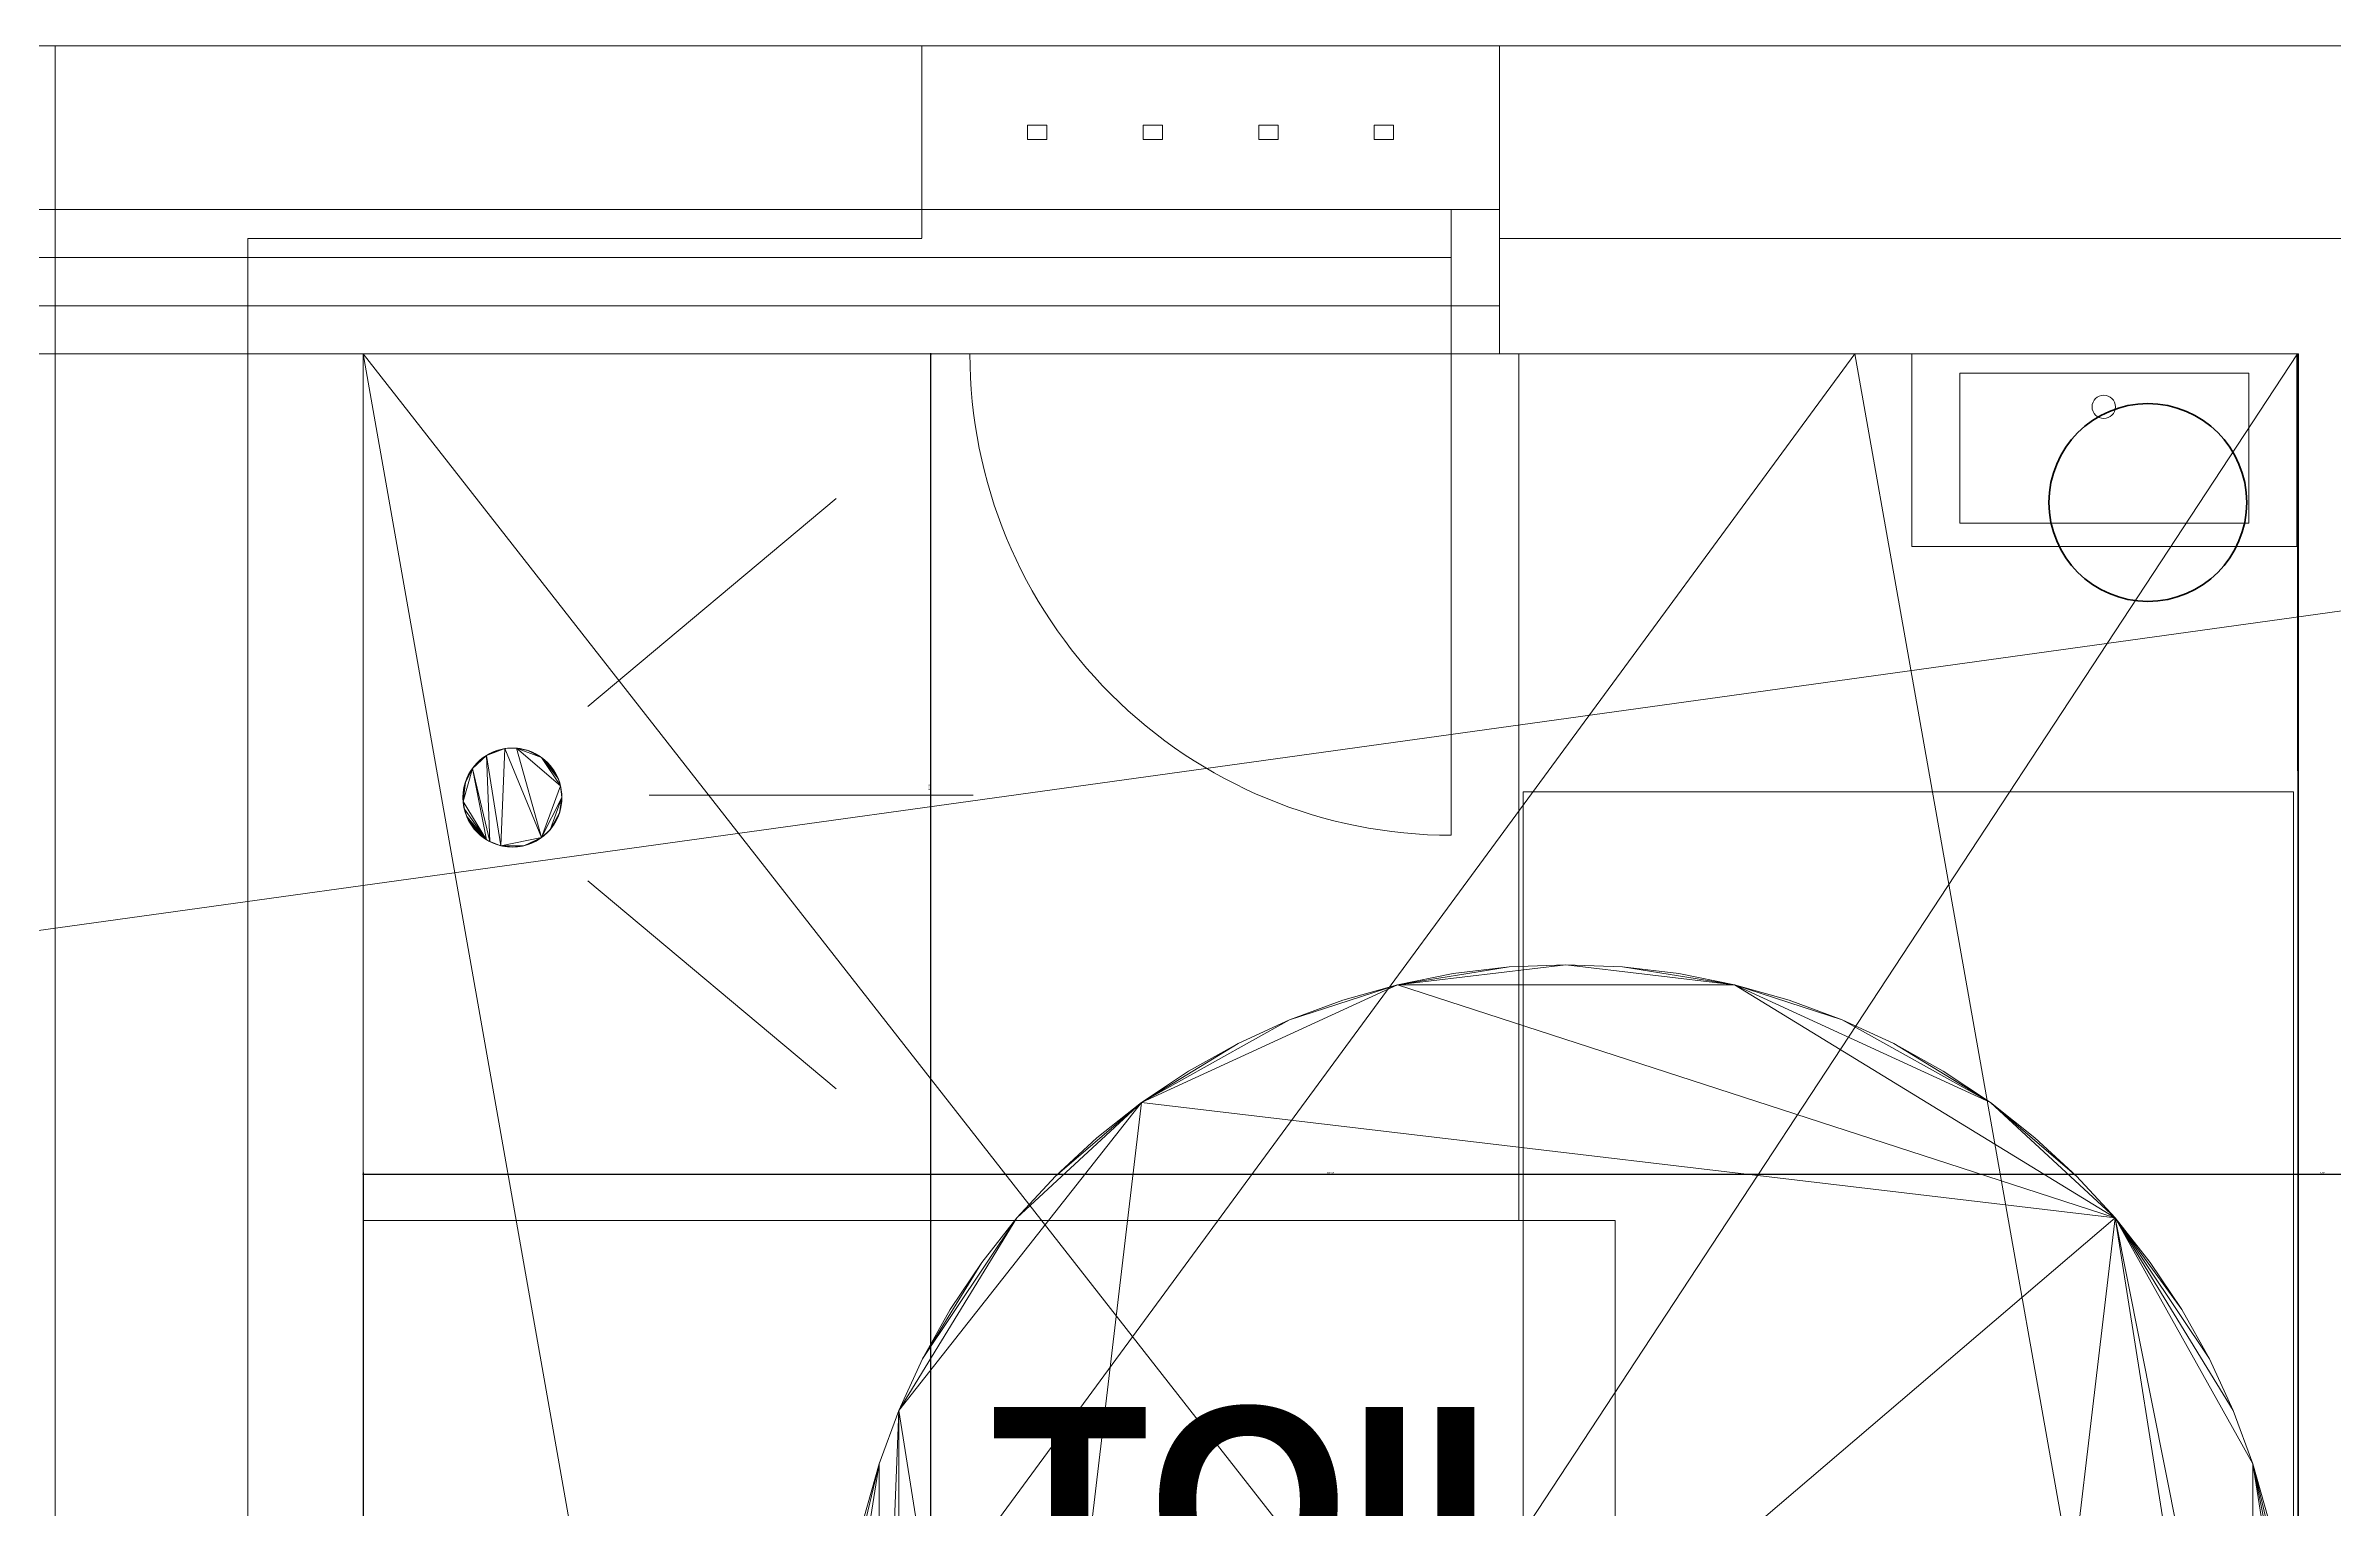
# Model space of a CAD drawing. Header units: metres. Extents: x -12536 to 12621, y -17191 to 9596.
# Drawn here: x -10895.3 to -10657.6, y -2611.8 to -2459.8 of the extents above; entities that cross this region are included whole.
import ezdxf
from ezdxf.enums import TextEntityAlignment as Align
from ezdxf.lldxf.tags import DXFTag

# ---------------------------------------------------------------- set-up
doc = ezdxf.new("R2010")
doc.units = ezdxf.units.M
doc.header["$MEASUREMENT"] = 0
doc.header["$PDMODE"] = 2
doc.header["$PDSIZE"] = 0.25
doc.layers.add('B-COT', color=1, linetype='Continuous', lineweight=18)
for name, color, linetype in [('Calque commun', 7, 'Continuous'), ('Layer5', 7, 'Continuous'), ('Textes', 7, 'Continuous')]:
    doc.layers.add(name, color=color, linetype=linetype)
doc.styles.add('Century Gothic', font='GOTHICB.TTF', dxfattribs={"height": 0.4})
doc.styles.add('Century Gothic6', font='GOTHIC.TTF', dxfattribs={"height": 0.18})
tags = doc.linetypes.add('HIDDEN', pattern=[0.375, 0.25, -0.125]).pattern_tags.tags
tags[6:7] = [DXFTag(74, 4), DXFTag(75, 0), DXFTag(340, '0'), DXFTag(46, 1.0), DXFTag(50, 0.0), DXFTag(44, 0.0), DXFTag(45, 0.0)]
tags[4:5] = [DXFTag(74, 4), DXFTag(75, 0), DXFTag(340, '0'), DXFTag(46, 1.0), DXFTag(50, 0.0), DXFTag(44, 0.0), DXFTag(45, 0.0)]
tags = doc.linetypes.add('HIDDEN2', pattern=[0.1875, 0.125, -0.0625]).pattern_tags.tags
tags[6:7] = [DXFTag(74, 4), DXFTag(75, 0), DXFTag(340, '0'), DXFTag(46, 1.0), DXFTag(50, 0.0), DXFTag(44, 0.0), DXFTag(45, 0.0)]
tags[4:5] = [DXFTag(74, 4), DXFTag(75, 0), DXFTag(340, '0'), DXFTag(46, 1.0), DXFTag(50, 0.0), DXFTag(44, 0.0), DXFTag(45, 0.0)]
doc.dimstyles.new('DIM7', dxfattribs={"dimtxt": 0.18, "dimasz": 0.035, "dimexe": 0.05, "dimexo": 0, "dimgap": 0.05, "dimtad": 1, "dimzin": 1, "dimdsep": 46, "dimtxsty": 'Century Gothic6', "dimblk": 'ORIGIN', "dimcen": 0.09, "dimdle": 0.05, "dimadec": 0, "dimazin": 0, "dimtfac": 1, "dimtdec": 4, "dimtix": 1, "dimtofl": 0, "dimtmove": 0, "dimatfit": 3, "dimfxl": 0.05, "dimfxlon": 1, "dimfrac": 2, "dimtolj": 1, "dimtzin": 0, "dimarcsym": 2})

# ---------------------------------------------------------------- blocks, each defined once
blk = doc.blocks.new('Block26954')
at = {"layer": 'Calque commun', "color": 7, "linetype": 'Continuous', "lineweight": 20}
for p, q in [((-15.6188, -20.6153), (-15.8188, -20.6153)), ((-15.6188, -20.8153), (-15.6188, -20.8153))]:
    blk.add_line(p, q, dxfattribs=at)
at = {"layer": 'Calque commun', "color": 7, "linetype": 'Continuous', "lineweight": 5}
blk.add_line((-15.6188, -20.9353), (-15.4988, -20.9353), dxfattribs=at)
blk = doc.blocks.new('Block26990')
at = {"layer": 'Calque commun', "color": 7, "linetype": 'Continuous', "lineweight": 5}
for p, q in [((-15.6188, -20.8153), (-14.9188, -20.8153)), ((-14.3188, -20.8153), (-12.3189, -20.8153)), ((-15.4988, -20.9353), (-14.9188, -20.9353)), ((-14.3188, -20.9353), (-13.4888, -20.9353))]:
    blk.add_line(p, q, dxfattribs=at)
blk = doc.blocks.new('Block26991')
at = {"layer": 'Calque commun', "color": 7, "linetype": 'Continuous', "lineweight": 20}
blk.add_line((-15.8188, -20.6153), (-15.8188, -29.6153), dxfattribs=at)
at = {"layer": 'Calque commun', "color": 7, "linetype": 'Continuous', "lineweight": 5}
for p, q in [((-15.6188, -20.8153), (-15.6188, -29.4153)), ((-15.4988, -20.9353), (-15.4988, -29.2952))]:
    blk.add_line(p, q, dxfattribs=at)
blk = doc.blocks.new('_ORIGIN')
at = {"color": 0, "linetype": 'ByBlock', "lineweight": -2}
blk.add_line((0, 0), (-1, 0), dxfattribs=at)
blk.add_circle((0, 0), 0.5, dxfattribs=at)
blk = doc.blocks.new('*D1287')
at = {"layer": 'Calque commun', "color": 0, "linetype": 'ByBlock', "lineweight": -2, "transparency": 16777216}
for p, q in [((-10862.31, -2577.02), (-10862.31, -2576.97)), ((-10862.28, -2577.02), (-10661.42, -2577.02)), ((-10661.38, -2577.02), (-10661.42, -2577.02)), ((-10661.38, -2577.02), (-10661.38, -2576.97))]:
    blk.add_line(p, q, dxfattribs=at)
at = {"layer": 'Calque commun', "color": 0, "linetype": 'Continuous', "lineweight": -2, "transparency": 16777216}
blk.add_line((-10661.35, -2577.02), (-10661.31, -2577.02), dxfattribs=at)
at = {"layer": 'Defpoints', "color": 0, "linetype": 'Continuous', "transparency": 16777216}
for p in [(-10862.31, -2577.02), (-10661.38, -2577.02), (-10661.38, -2577.02)]:
    blk.add_point(p, dxfattribs=at)
at = {"layer": 'Calque commun', "color": 0, "linetype": 'Continuous', "lineweight": -2, "transparency": 16777216, "xscale": 0.03500000014901161, "yscale": 0.03500000014901161, "zscale": 0.03500000014901161, "rotation": 180}
for p in [(-10862.31, -2577.02), (-10661.38, -2577.02)]:
    blk.add_blockref('_ORIGIN', p, dxfattribs=at)
at = {"layer": 'Calque commun', "color": 0, "linetype": 'Continuous', "lineweight": 5, "transparency": 16777216, "insert": (-10761.85, -2576.97), "char_height": 0.18, "attachment_point": 8, "line_spacing_factor": 0.773441, "style": 'Century Gothic6'}
blk.add_mtext('\\A1;200.93', dxfattribs=at)
blk = doc.blocks.new('*D1288')
at = {"layer": 'Calque commun', "color": 0, "linetype": 'ByBlock', "lineweight": -2, "transparency": 16777216}
for p, q in [((-10661.38, -2577.02), (-10661.38, -2576.97)), ((-10661.35, -2577.02), (-10656.35, -2577.02)), ((-10656.31, -2577.02), (-10656.35, -2577.02)), ((-10656.31, -2577.02), (-10656.31, -2576.97))]:
    blk.add_line(p, q, dxfattribs=at)
at = {"layer": 'Calque commun', "color": 0, "linetype": 'Continuous', "lineweight": -2, "transparency": 16777216}
blk.add_line((-10656.28, -2577.02), (-10656.24, -2577.02), dxfattribs=at)
at = {"layer": 'Defpoints', "color": 0, "linetype": 'Continuous', "transparency": 16777216}
for p in [(-10661.38, -2577.02), (-10656.31, -2577.02), (-10656.31, -2577.02)]:
    blk.add_point(p, dxfattribs=at)
at = {"layer": 'Calque commun', "color": 0, "linetype": 'Continuous', "lineweight": -2, "transparency": 16777216, "xscale": 0.03500000014901161, "yscale": 0.03500000014901161, "zscale": 0.03500000014901161, "rotation": 180}
for p in [(-10661.38, -2577.02), (-10656.31, -2577.02)]:
    blk.add_blockref('_ORIGIN', p, dxfattribs=at)
at = {"layer": 'Calque commun', "color": 0, "linetype": 'Continuous', "lineweight": 5, "transparency": 16777216, "insert": (-10658.85, -2576.97), "char_height": 0.18, "attachment_point": 8, "line_spacing_factor": 0.773441, "style": 'Century Gothic6'}
blk.add_mtext('\\A1;5.07', dxfattribs=at)
blk = doc.blocks.new('*D1292')
at = {"layer": 'Calque commun', "color": 0, "linetype": 'ByBlock', "lineweight": -2, "transparency": 16777216}
for p, q in [((-10803.41, -2581.8), (-10803.31, -2581.8)), ((-10803.36, -2581.8), (-10803.36, -2581.84)), ((-10803.36, -2661.77), (-10803.36, -2581.84)), ((-10803.41, -2661.8), (-10803.31, -2661.8))]:
    blk.add_line(p, q, dxfattribs=at)
at = {"layer": 'Calque commun', "color": 0, "linetype": 'Continuous', "lineweight": -2, "transparency": 16777216}
blk.add_line((-10803.36, -2581.77), (-10803.36, -2581.73), dxfattribs=at)
at = {"layer": 'Defpoints', "color": 0, "linetype": 'Continuous', "transparency": 16777216}
for p in [(-10864.31, -2581.8), (-10803.36, -2581.8), (-10834.32, -2661.8)]:
    blk.add_point(p, dxfattribs=at)
at = {"layer": 'Calque commun', "color": 0, "linetype": 'Continuous', "lineweight": -2, "transparency": 16777216, "xscale": 0.03500000014901161, "yscale": 0.03500000014901161, "zscale": 0.03500000014901161, "rotation": 270}
for p in [(-10803.36, -2581.8), (-10803.36, -2661.8)]:
    blk.add_blockref('_ORIGIN', p, dxfattribs=at)
at = {"layer": 'Calque commun', "color": 0, "linetype": 'Continuous', "lineweight": 5, "transparency": 16777216, "insert": (-10803.41, -2621.8), "char_height": 0.18, "attachment_point": 8, "rotation": 90, "line_spacing_factor": 0.773441, "style": 'Century Gothic6'}
blk.add_mtext('\\A1;80.00', dxfattribs=at)
blk = doc.blocks.new('*D1293')
at = {"layer": 'Calque commun', "color": 0, "linetype": 'ByBlock', "lineweight": -2, "transparency": 16777216}
for p, q in [((-10803.41, -2491.81), (-10803.31, -2491.81)), ((-10803.36, -2491.81), (-10803.36, -2491.84)), ((-10803.36, -2581.77), (-10803.36, -2491.84)), ((-10803.41, -2581.8), (-10803.31, -2581.8))]:
    blk.add_line(p, q, dxfattribs=at)
at = {"layer": 'Calque commun', "color": 0, "linetype": 'Continuous', "lineweight": -2, "transparency": 16777216}
blk.add_line((-10803.36, -2491.77), (-10803.36, -2491.74), dxfattribs=at)
at = {"layer": 'Defpoints', "color": 0, "linetype": 'Continuous', "transparency": 16777216}
for p in [(-10864.31, -2491.81), (-10803.36, -2491.81), (-10864.31, -2581.8)]:
    blk.add_point(p, dxfattribs=at)
at = {"layer": 'Calque commun', "color": 0, "linetype": 'Continuous', "lineweight": -2, "transparency": 16777216, "xscale": 0.03500000014901161, "yscale": 0.03500000014901161, "zscale": 0.03500000014901161, "rotation": 270}
for p in [(-10803.36, -2491.81), (-10803.36, -2581.8)]:
    blk.add_blockref('_ORIGIN', p, dxfattribs=at)
at = {"layer": 'Calque commun', "color": 0, "linetype": 'Continuous', "lineweight": 5, "transparency": 16777216, "insert": (-10803.41, -2536.81), "char_height": 0.18, "attachment_point": 8, "rotation": 90, "line_spacing_factor": 0.773441, "style": 'Century Gothic6'}
blk.add_mtext('\\A1;90.00', dxfattribs=at)
blk = doc.blocks.new('@PRES_1_$$_1-29')
at = {"layer": 'Calque commun', "color": 5, "linetype": 'Continuous', "lineweight": 5}
for p, q in [((0, 0.32), (3, 0.32)), ((3, 0.15), (0, 0.15)), ((0.05, 0.05), (0.05, 0.15)), ((0.05, 0.1), (2.95, 0.1)), ((3, 0.05), (0, 0.05)), ((0, 0), (3, 0))]:
    blk.add_line(p, q, dxfattribs=at)
blk = doc.blocks.new('@PRES_1_$$_1-30')
at = {"layer": 'Calque commun', "color": 7, "linetype": 'Continuous', "lineweight": 5}
blk.add_line((0, 0), (0, 0.32), dxfattribs=at)
blk = doc.blocks.new('INTER_2D_COMB11')
at = {"layer": 'Layer5', "color": 0, "linetype": 'ByBlock', "lineweight": -2}
for name in ['@PRES_1_$$_1-29', '@PRES_1_$$_1-30']:
    blk.add_blockref(name, (0, 0), dxfattribs=at)
blk = doc.blocks.new('PLACED_COMB11')
at = {"layer": 'Layer5', "color": 0, "linetype": 'ByBlock', "lineweight": -2}
blk.add_blockref('INTER_2D_COMB11', (0, 0), dxfattribs=at)
blk = doc.blocks.new('_6')
at = {"layer": 'Calque commun', "color": 7, "linetype": 'Continuous', "lineweight": 5}
for p, q in [((-0.491, -0.1501), (-0.2333, -0.3664)), ((-0.6334, -0.4582), (-0.2969, -0.4582)), ((-0.491, -0.7635), (-0.2333, -0.5472))]:
    blk.add_line(p, q, dxfattribs=at)
at = {"layer": 'Calque commun', "color": 0, "linetype": 'Continuous', "lineweight": 5}
mesh = blk.add_polyface(dxfattribs=at)
corners = [(-1.2, -0.9), (0, -0.9), (0, 0), (-1.2, 0)]
mesh.append_faces([[corners[k] for k in face] for face in [(0, 1, 2, 3)]], dxfattribs={"vtx0": -1, "vtx1": -1, "vtx2": -1, "vtx3": -1, "color": 0})
at = {"layer": 'Calque commun', "color": 7, "linetype": 'Continuous', "lineweight": 5}
mesh = blk.add_polyface(dxfattribs=at)
corners = [(-0.1061, -0.4449), (-0.1074, -0.4411), (-0.1091, -0.4375), (-0.139, -0.4119), (-0.1429, -0.4108), (-0.1469, -0.41), (-0.1042, -0.4528), (-0.1037, -0.4648), (-0.1549, -0.5122), (-0.163, -0.5115), (-0.159, -0.512), (-0.1215, -0.4217), (-0.1247, -0.4192), (-0.1281, -0.417), (-0.1965, -0.491), (-0.2007, -0.4841), (-0.1987, -0.4876), (-0.105, -0.4728), (-0.1281, -0.5046), (-0.1509, -0.512), (-0.1469, -0.5115), (-0.2038, -0.4767), (-0.2024, -0.4805), (-0.2063, -0.4608), (-0.2061, -0.4648), (-0.2057, -0.4688), (-0.1965, -0.4306), (-0.1913, -0.4245), (-0.194, -0.4274), (-0.1316, -0.5066), (-0.139, -0.5097), (-0.1353, -0.5083), (-0.1883, -0.4217), (-0.1851, -0.4192), (-0.1134, -0.4306), (-0.194, -0.4942), (-0.1851, -0.5024), (-0.159, -0.4096), (-0.1669, -0.4108), (-0.1708, -0.4119), (-0.1111, -0.4876), (-0.1186, -0.4971), (-0.1134, -0.491), (-0.1158, -0.4274), (-0.1429, -0.5108), (-0.2024, -0.4411), (-0.2049, -0.4488), (-0.1509, -0.4096), (-0.1549, -0.4094), (-0.1035, -0.4608), (-0.1669, -0.5108), (-0.1042, -0.4688), (-0.1074, -0.4805), (-0.1091, -0.4841), (-0.2007, -0.4375), (-0.1818, -0.5046), (-0.1782, -0.5066), (-0.1186, -0.4245), (-0.1215, -0.4999), (-0.1247, -0.5024), (-0.2057, -0.4528), (-0.1913, -0.4971), (-0.1883, -0.4999), (-0.2049, -0.4728), (-0.1158, -0.4942), (-0.1037, -0.4568), (-0.1782, -0.415), (-0.1818, -0.417), (-0.163, -0.41), (-0.2038, -0.4449), (-0.1353, -0.4133), (-0.1708, -0.5097), (-0.1746, -0.4133), (-0.105, -0.4488), (-0.1061, -0.4767), (-0.1111, -0.4339), (-0.1746, -0.5083), (-0.2061, -0.4568), (-0.1987, -0.4339), (-0.1316, -0.415)]
mesh.append_faces([[corners[k] for k in face] for face in [(8, 9, 10), (14, 15, 16), (26, 27, 28), (29, 30, 31), (37, 47, 48), (58, 18, 59), (6, 49, 65), (17, 52, 74), (34, 2, 75), (71, 56, 76), (54, 26, 78), (70, 13, 79)]], dxfattribs={"vtx0": -1, "color": 7})
mesh.append_faces([[corners[k] for k in face] for face in [(32, 26, 33), (40, 41, 42), (52, 18, 53)]], dxfattribs={"vtx0": -1, "vtx1": -1, "color": 7})
mesh.append_faces([[corners[k] for k in face] for face in [(6, 0, 7), (17, 7, 18), (34, 0, 2), (23, 35, 36), (13, 43, 11), (45, 46, 33), (14, 21, 15), (21, 35, 23), (18, 7, 34), (54, 33, 26), (37, 39, 33), (29, 34, 13), (40, 18, 58), (37, 46, 36), (56, 50, 36), (13, 3, 5), (44, 36, 50), (23, 36, 46), (37, 33, 46), (66, 33, 39), (17, 18, 52), (21, 23, 25), (7, 0, 34), (37, 36, 5), (8, 44, 50), (44, 5, 36), (29, 13, 44), (13, 5, 44)]], dxfattribs={"vtx0": -1, "vtx1": -1, "vtx2": -1, "color": 7})
mesh.append_faces([[corners[k] for k in face] for face in [(37, 38, 39), (29, 44, 30), (13, 34, 43), (6, 7, 49), (8, 50, 9), (8, 20, 44), (23, 46, 60), (40, 58, 41), (37, 5, 47)]], dxfattribs={"vtx0": -1, "vtx2": -1, "color": 7})
mesh.append_faces([[corners[k] for k in face] for face in [(40, 53, 18), (29, 18, 34), (35, 61, 36), (70, 3, 13), (71, 50, 56), (54, 45, 33), (14, 35, 21), (32, 27, 26)]], dxfattribs={"vtx1": -1, "vtx2": -1, "color": 7})
mesh.append_faces([[corners[k] for k in face] for face in [(0, 1, 2), (3, 4, 5), (11, 12, 13), (8, 19, 20), (21, 22, 15), (23, 24, 25), (17, 51, 7), (36, 55, 56), (43, 57, 11), (61, 62, 36), (25, 63, 21), (41, 64, 42), (66, 67, 33), (37, 68, 38), (45, 69, 46), (39, 72, 66), (6, 73, 0), (60, 77, 23)]], dxfattribs={"vtx2": -1, "color": 7})
blk = doc.blocks.new('douche90x120')
at = {"layer": 'Calque commun', "color": 7, "linetype": 'Continuous', "lineweight": 5}
for p, q in [((-0.491, -0.1501), (-0.2333, -0.3664)), ((-0.6334, -0.4582), (-0.2969, -0.4582)), ((-0.491, -0.7635), (-0.2333, -0.5472))]:
    blk.add_line(p, q, dxfattribs=at)
blk.add_arc((-0.1549, -0.4608), 0.0514, 90, 89.9994, dxfattribs=at)
mesh = blk.add_polyface(dxfattribs=at)
corners = [(-1.2, -0.9), (0, -0.9), (0, 0), (-1.2, 0)]
mesh.append_faces([[corners[k] for k in face] for face in [(0, 1, 2, 3)]], dxfattribs={"color": 7})
blk = doc.blocks.new('80x130')
at = {"layer": 'Calque commun', "color": 7, "linetype": 'HIDDEN', "lineweight": 5}
mesh = blk.add_polyface(dxfattribs=at)
corners = [(0, 0), (0, 1.3), (0.8, 1.3), (0.8, 0)]
mesh.append_faces([[corners[k] for k in face] for face in [(0, 1, 2, 3)]], dxfattribs={"color": 7})
blk = doc.blocks.new('lavmain')
at = {"layer": 'Calque commun', "color": 7, "linetype": 'Continuous', "lineweight": 5}
for p, q in [((0.4, 0), (0, 0)), ((0, 0), (0, -0.2)), ((0.4, -0.2), (0.4, 0)), ((0.35, -0.02), (0.05, -0.02)), ((0.05, -0.02), (0.05, -0.1757)), ((0.35, -0.1757), (0.35, -0.02)), ((0.05, -0.1757), (0.35, -0.1757)), ((0, -0.2), (0.4, -0.2))]:
    blk.add_line(p, q, dxfattribs=at)
blk.add_arc((0.1993, -0.055), 0.0121, 90, 89.9994, dxfattribs=at)

msp = doc.modelspace()

# ---------------------------------------------------------------- linework, layer by layer
at = {"layer": 'B-COT', "color": 5, "lineweight": 53}
msp.add_circle((-10676.973, -2507.244), 10.269, dxfattribs=at)
at = {"layer": 'Calque commun', "color": 12, "linetype": 'Continuous', "lineweight": 20}
for p, q in [((-10804.312, -2459.805), (-10804.312, -2479.805)), ((-10744.312, -2459.805), (-10744.312, -2479.805)), ((-10804.312, -2479.805), (-10874.316, -2479.83)), ((-10874.316, -2479.83), (-10874.316, -3339.831)), ((-10744.312, -2479.805), (-10632.801, -2479.83)), ((-10744.312, -2479.805), (-10632.801, -2479.83))]:
    msp.add_line(p, q, dxfattribs=at)
at = {"layer": 'Calque commun', "color": 7, "linetype": 'HIDDEN2', "lineweight": 5}
msp.add_line((-10749.312, -2476.806), (-10749.312, -2541.806), dxfattribs=at)
at = {"layer": 'Calque commun', "color": 20, "linetype": 'HIDDEN2', "lineweight": 5}
for p, q in [((-10658.814, -2751.806), (-10862.315, -2491.806)), ((-10661.419, -2491.806), (-10832.316, -2751.807))]:
    msp.add_line(p, q, dxfattribs=at)
at = {"layer": 'Calque commun', "color": 7, "linetype": 'Continuous', "lineweight": 5}
msp.add_line((-10744.312, -2491.806), (-10862.313, -2491.806), dxfattribs=at)
at = {"layer": 'Calque commun', "color": 15, "linetype": 'Continuous', "lineweight": 20}
msp.add_line((-10661.315, -2661.806), (-10661.315, -2491.806), dxfattribs=at)
at = {"layer": 'Calque commun', "color": 7, "linetype": 'HIDDEN2', "lineweight": 5, "flags": 128}
msp.add_lwpolyline([(-10799.312, -2491.806, 0.4142153), (-10749.312, -2541.806)], format="xyb", dxfattribs=at)

# ---------------------------------------------------------------- block references
at = {"layer": 'Calque commun', "color": 0, "linetype": 'ByBlock', "lineweight": -2, "extrusion": (0, 0, -1), "xscale": -100, "yscale": -100, "zscale": -100, "rotation": 180}
for name, p in [('PLACED_COMB11', (10744.312, -2491.806)), ('_6', (10862.315, -2491.806)), ('douche90x120', (10862.313, -2491.806))]:
    msp.add_blockref(name, p, dxfattribs=at)
at = {"layer": 'Calque commun', "color": 0, "linetype": 'ByBlock', "lineweight": -2, "xscale": 100, "yscale": 100, "zscale": 100}
for name, p in [('Block26990', (-9312.433, -398.28)), ('Block26991', (-9312.433, -398.28)), ('Block26954', (-9312.433, -398.28)), ('lavmain', (-10701.484, -2491.806)), ('80x130', (-10741.834, -2667.281))]:
    msp.add_blockref(name, p, dxfattribs=at)
at = {"layer": 'Calque commun', "color": 0, "linetype": 'ByBlock', "lineweight": -2, "xscale": 100, "yscale": 100, "zscale": 100, "rotation": 90}
msp.add_blockref('80x130', (-10732.313, -2661.805), dxfattribs=at)

# ---------------------------------------------------------------- texts
at = {"layer": 'Textes', "color": 5, "linetype": 'ByBlock', "lineweight": -2, "style": 'Century Gothic'}
msp.add_text('TOIL', height=20, dxfattribs=at).set_placement((-10736.213, -2601.196), align=Align.TOP_RIGHT)

# ---------------------------------------------------------------- dimensions: what is measured, and where the dimension line sits
at = {"layer": 'Calque commun', "color": 5, "linetype": 'Continuous', "lineweight": 5}
for p1, p2, distance, picture, middle in [((-10864.313, -2581.805), (-10864.313, -2491.806), -60.953, '*D1293', (-10803.505, -2536.805)), ((-10862.311, -2577.016), (-10661.385, -2577.016), 0, '*D1287', (-10761.848, -2576.872)), ((-10661.385, -2577.016), (-10656.314, -2577.016), 0, '*D1288', (-10658.85, -2576.872))]:
    dim = msp.add_aligned_dim(p1=p1, p2=p2, distance=distance, dimstyle='DIM7', dxfattribs=at)
    dim.commit()
    dim.dimension.update_dxf_attribs({"geometry": picture, "text_midpoint": middle})
dim = msp.add_linear_dim(base=(-10803.36, -2581.805), p1=(-10834.316, -2661.805), p2=(-10864.313, -2581.805), angle=90, dimstyle='DIM7', dxfattribs=at)
dim.commit()
dim.dimension.update_dxf_attribs({"geometry": '*D1292', "text_midpoint": (-10803.505, -2621.805)})

# ---------------------------------------------------------------- meshes
at = {"layer": 'Calque commun', "color": 7, "linetype": 'Continuous', "lineweight": 5}
mesh = msp.add_polyface(dxfattribs=at)
corners = [(-6352.223, -1261.028), (-12352.223, -1261.028), (-12352.223, -5461.028), (-6352.223, -5461.028)]
mesh.append_faces([[corners[k] for k in face] for face in [(0, 1, 2, 3)]], dxfattribs={"color": 7})
at = {"layer": 'Calque commun', "color": 9, "linetype": 'HIDDEN', "lineweight": 20}
mesh = msp.add_polyface(dxfattribs=at)
corners = [(-9594.317, -2643.344), (-10254.316, -3359.805), (-9594.317, -3543.344), (-10254.316, -3543.344), (-11534.313, -3359.805), (-10234.035, -2643.344), (-11556.313, -2643.344), (-12196.312, -2643.344), (-12196.312, -3543.344), (-11534.313, -3543.344), (-10234.035, -2459.805), (-11556.313, -2459.805)]
mesh.append_faces([[corners[k] for k in face] for face in [(4, 8, 9)]], dxfattribs={"vtx0": -1, "color": 9})
mesh.append_faces([[corners[k] for k in face] for face in [(0, 1, 2), (7, 4, 6)]], dxfattribs={"vtx0": -1, "vtx1": -1, "color": 9})
mesh.append_faces([[corners[k] for k in face] for face in [(4, 5, 6)]], dxfattribs={"vtx0": -1, "vtx1": -1, "vtx2": -1, "color": 9})
mesh.append_faces([[corners[k] for k in face] for face in [(4, 1, 5), (7, 8, 4), (5, 10, 6), (0, 5, 1)]], dxfattribs={"vtx1": -1, "vtx2": -1, "color": 9})
mesh.append_faces([[corners[k] for k in face] for face in [(1, 3, 2), (10, 11, 6)]], dxfattribs={"vtx2": -1, "color": 9})
at = {"layer": 'Calque commun', "color": 25, "linetype": 'Continuous', "lineweight": 20}
mesh = msp.add_polyface(dxfattribs=at)
corners = [(-10791.312, -2468.037), (-10793.312, -2468.037), (-10793.312, -2469.533), (-10791.312, -2469.533)]
mesh.append_faces([[corners[k] for k in face] for face in [(0, 1, 2, 3)]], dxfattribs={"color": 25})
mesh = msp.add_polyface(dxfattribs=at)
corners = [(-10779.313, -2468.037), (-10781.312, -2468.037), (-10781.312, -2469.533), (-10779.313, -2469.533)]
mesh.append_faces([[corners[k] for k in face] for face in [(0, 1, 2, 3)]], dxfattribs={"color": 25})
mesh = msp.add_polyface(dxfattribs=at)
corners = [(-10767.312, -2468.037), (-10769.312, -2468.037), (-10769.312, -2469.533), (-10767.312, -2469.533)]
mesh.append_faces([[corners[k] for k in face] for face in [(0, 1, 2, 3)]], dxfattribs={"color": 25})
mesh = msp.add_polyface(dxfattribs=at)
corners = [(-10755.312, -2468.037), (-10757.312, -2468.037), (-10757.312, -2469.533), (-10755.312, -2469.533)]
mesh.append_faces([[corners[k] for k in face] for face in [(0, 1, 2, 3)]], dxfattribs={"color": 25})
at = {"layer": 'Calque commun', "color": 9, "linetype": 'Continuous', "lineweight": 5}
mesh = msp.add_polyface(dxfattribs=at)
corners = [(-10862.307, -2661.805), (-10832.316, -2661.805), (-10862.315, -2491.806), (-10707.421, -2491.806), (-10661.419, -2491.806), (-10661.315, -2751.807), (-10832.316, -2751.807)]
mesh.append_faces([[corners[k] for k in face] for face in [(5, 1, 6)]], dxfattribs={"vtx0": -1, "color": 9})
mesh.append_faces([[corners[k] for k in face] for face in [(5, 3, 1)]], dxfattribs={"vtx0": -1, "vtx1": -1, "vtx2": -1, "color": 9})
mesh.append_faces([[corners[k] for k in face] for face in [(0, 1, 2), (4, 3, 5)]], dxfattribs={"vtx1": -1, "color": 9})
mesh.append_faces([[corners[k] for k in face] for face in [(3, 2, 1)]], dxfattribs={"vtx1": -1, "vtx2": -1, "color": 9})
at = {"layer": 'Calque commun', "color": 9, "linetype": 'HIDDEN2', "lineweight": 5}
mesh = msp.add_polyface(dxfattribs=at)
corners = [(-10266.317, -3327.804), (-10601.323, -2946.761), (-10397.317, -2756.807), (-10632.372, -2846.806), (-10601.323, -2941.761), (-10744.314, -2756.807), (-10862.315, -3327.804), (-10862.313, -2946.501), (-10632.485, -2946.808), (-10330.317, -2517.344), (-10266.317, -2517.344), (-10396.317, -2517.344), (-10632.484, -2946.761), (-10744.314, -2846.806), (-10632.479, -2941.761)]
mesh.append_faces([[corners[k] for k in face] for face in [(0, 1, 2), (3, 2, 4), (8, 1, 6)]], dxfattribs={"vtx0": -1, "vtx1": -1, "vtx2": -1, "color": 9})
mesh.append_faces([[corners[k] for k in face] for face in [(3, 5, 2)]], dxfattribs={"vtx0": -1, "vtx2": -1, "color": 9})
mesh.append_faces([[corners[k] for k in face] for face in [(7, 8, 6), (14, 3, 4)]], dxfattribs={"vtx1": -1, "color": 9})
mesh.append_faces([[corners[k] for k in face] for face in [(1, 4, 2), (0, 6, 1), (9, 10, 2), (10, 0, 2)]], dxfattribs={"vtx1": -1, "vtx2": -1, "color": 9})
mesh.append_faces([[corners[k] for k in face] for face in [(2, 11, 9), (8, 12, 1), (3, 13, 5)]], dxfattribs={"vtx2": -1, "color": 9})
at = {"layer": 'Calque commun', "color": 7, "linetype": 'Continuous', "lineweight": 5}
mesh = msp.add_polyface(dxfattribs=at)
corners = [(-10703.356, -2563.426), (-10698.218, -2566.303), (-10693.321, -2569.575), (-10731.521, -2555.482), (-10719.897, -2557.323), (-10737.405, -2555.251), (-10781.489, -2690.927), (-10771.454, -2697.077), (-10776.592, -2694.199), (-10668.114, -2658.952), (-10680.375, -2581.543), (-10666.076, -2653.427), (-10666.076, -2607.075), (-10664.477, -2612.743), (-10663.328, -2618.518), (-10708.704, -2560.96), (-10804.231, -2596.202), (-10801.353, -2591.064), (-10798.081, -2586.167), (-10708.704, -2699.542), (-10714.229, -2701.58), (-10719.897, -2703.179), (-10663.328, -2641.984), (-10664.477, -2647.759), (-10806.696, -2658.952), (-10808.734, -2653.427), (-10806.696, -2601.55), (-10754.913, -2557.323), (-10670.58, -2664.3), (-10693.321, -2690.927), (-10676.729, -2674.335), (-10680.375, -2678.96), (-10794.435, -2678.96), (-10754.913, -2703.179), (-10684.372, -2683.284), (-10688.696, -2687.282), (-10703.356, -2697.077), (-10812.405, -2630.251), (-10812.174, -2636.135), (-10737.405, -2705.251), (-10743.289, -2705.02), (-10801.353, -2669.438), (-10798.081, -2674.335), (-10786.114, -2687.282), (-10790.438, -2683.284), (-10743.289, -2555.482), (-10811.482, -2641.984), (-10731.521, -2705.02), (-10781.489, -2569.575), (-10714.229, -2558.922), (-10766.106, -2560.96), (-10776.592, -2566.303), (-10771.454, -2563.426), (-10794.436, -2581.543), (-10790.438, -2577.218), (-10811.482, -2618.519), (-10808.734, -2607.075), (-10804.231, -2664.3), (-10766.106, -2699.542), (-10662.636, -2624.367), (-10673.457, -2669.438), (-10673.457, -2591.064), (-10670.58, -2596.202), (-10662.405, -2630.251), (-10662.636, -2636.135), (-10668.114, -2601.55), (-10688.696, -2573.221), (-10684.372, -2577.218), (-10810.333, -2612.743), (-10760.581, -2701.58), (-10812.174, -2624.367), (-10786.114, -2573.221), (-10749.138, -2704.328), (-10749.138, -2556.174), (-10725.672, -2704.328), (-10725.672, -2556.174), (-10698.218, -2694.199), (-10760.581, -2558.922), (-10676.729, -2586.167), (-10810.333, -2647.76)]
mesh.append_faces([[corners[k] for k in face] for face in [(6, 7, 8), (41, 32, 42), (30, 28, 60), (27, 50, 77), (61, 10, 78)]], dxfattribs={"vtx0": -1, "color": 7})
mesh.append_faces([[corners[k] for k in face] for face in [(3, 4, 5), (9, 10, 11), (19, 29, 36), (37, 25, 38), (39, 21, 47), (50, 48, 52), (24, 32, 57), (16, 53, 26), (34, 29, 31), (12, 10, 65), (63, 12, 59), (10, 2, 67)]], dxfattribs={"vtx0": -1, "vtx1": -1, "color": 7})
mesh.append_faces([[corners[k] for k in face] for face in [(4, 15, 2), (27, 4, 10), (6, 32, 33), (12, 11, 10), (29, 21, 32), (4, 2, 10), (48, 32, 26), (24, 26, 32), (33, 21, 39), (27, 48, 50), (48, 26, 53), (37, 55, 56), (9, 29, 10), (19, 21, 29), (10, 29, 32), (48, 10, 32), (63, 11, 12), (6, 33, 58), (33, 32, 21), (31, 29, 28), (27, 10, 48), (27, 5, 4), (63, 22, 11), (37, 56, 25)]], dxfattribs={"vtx0": -1, "vtx1": -1, "vtx2": -1, "color": 7})
mesh.append_faces([[corners[k] for k in face] for face in [(27, 45, 5), (48, 53, 54), (6, 58, 7), (12, 14, 59), (10, 62, 65), (25, 56, 26), (16, 18, 53), (6, 44, 32)]], dxfattribs={"vtx0": -1, "vtx2": -1, "color": 7})
mesh.append_faces([[corners[k] for k in face] for face in [(24, 25, 26), (9, 28, 29), (30, 31, 28), (15, 0, 2), (39, 40, 33), (46, 38, 25), (41, 57, 32), (61, 62, 10)]], dxfattribs={"vtx1": -1, "vtx2": -1, "color": 7})
mesh.append_faces([[corners[k] for k in face] for face in [(0, 1, 2), (12, 13, 14), (16, 17, 18), (19, 20, 21), (22, 23, 11), (34, 35, 29), (6, 43, 44), (4, 49, 15), (48, 51, 52), (63, 64, 22), (2, 66, 67), (55, 68, 56), (33, 69, 58), (37, 70, 55), (54, 71, 48), (40, 72, 33), (27, 73, 45), (21, 74, 47), (3, 75, 4), (29, 76, 36), (25, 79, 46)]], dxfattribs={"vtx2": -1, "color": 7})

doc.saveas('drawing.dxf')
